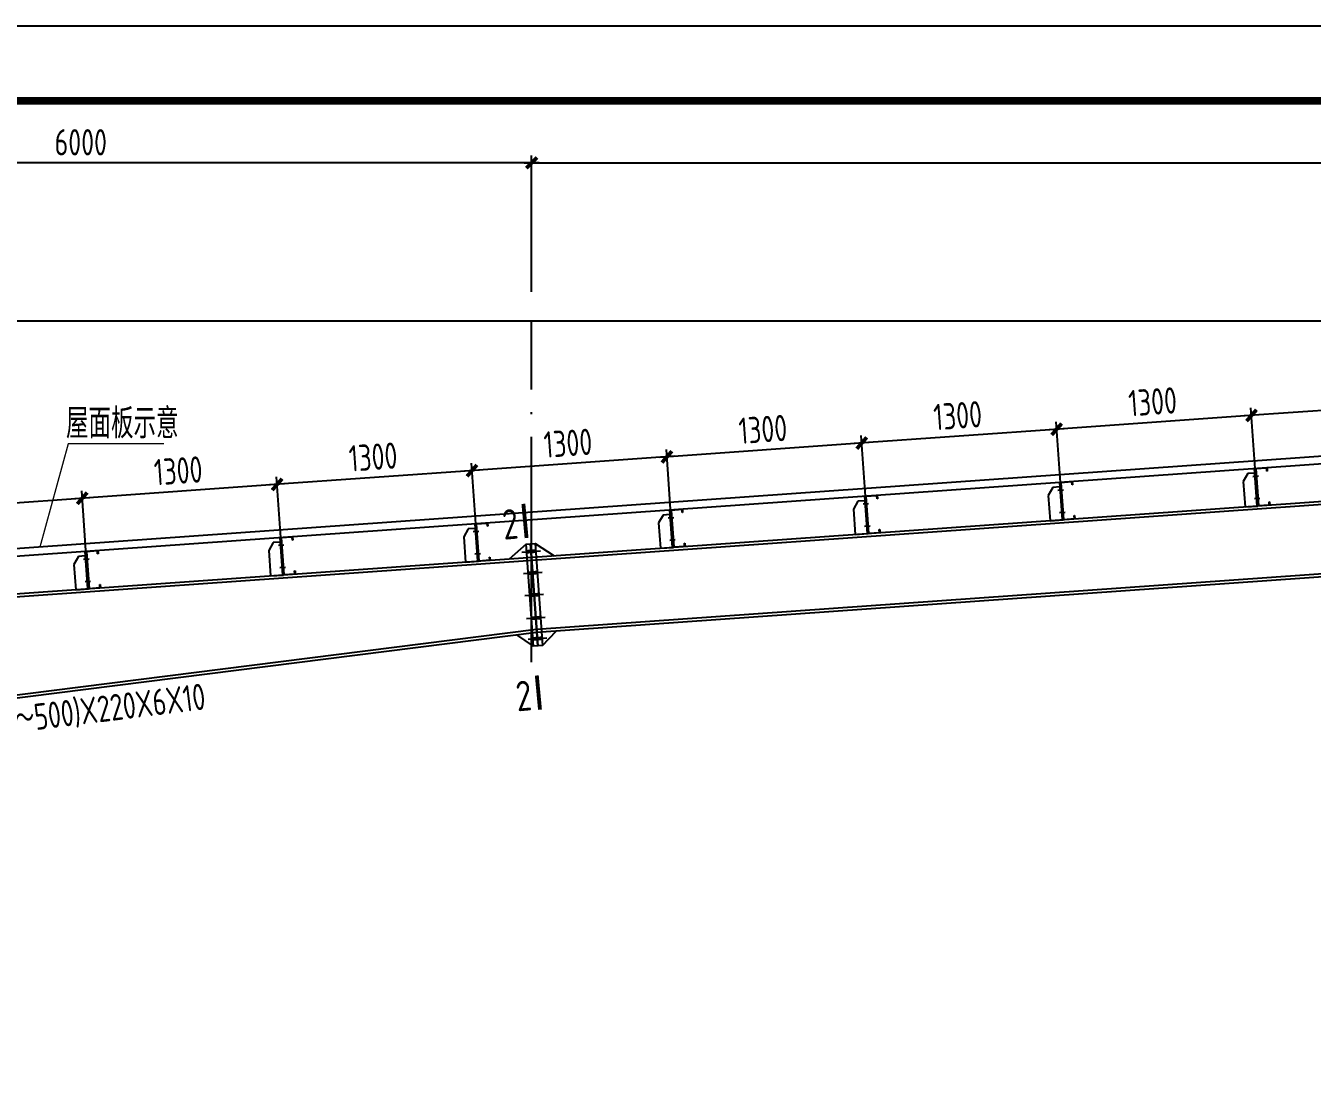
# Model space of a CAD drawing. Extents: x -2746917 to -971774, y -3334247 to -3250358.
# Drawn here: x -1076894 to -1059773, y -3288161 to -3274173 of the extents above; entities that cross this region are included whole.
import ezdxf

# ---------------------------------------------------------------- set-up
doc = ezdxf.new("R2010")
doc.units = 0
doc.header["$LTSCALE"] = 1000
doc.header["$MEASUREMENT"] = 0
doc.header["$PDMODE"] = 35
doc.linetypes.add('DOTE', pattern=[2.42, 2, -0.2, 0.02, -0.2])
doc.layers.get('0').update_dxf_attribs({"linetype": 'CONTINUOUS'})
doc.layers.get('Defpoints').update_dxf_attribs({"linetype": 'CONTINUOUS'})
for name, color, linetype in [('10', 7, 'CONTINUOUS'), ('AXIS', 253, 'DOTE'), ('BEAM_CON', 4, 'CONTINUOUS'), ('COLU', 7, 'CONTINUOUS'), ('DIM', 3, 'CONTINUOUS'), ('PUB_TITLE', 4, 'CONTINUOUS'), ('REIN', 1, 'CONTINUOUS'), ('TEXT', 7, 'CONTINUOUS'), ('檩托', 151, 'CONTINUOUS')]:
    doc.layers.add(name, color=color, linetype=linetype)
doc.layers.add('yichutu', color=7, linetype='CONTINUOUS', true_color=0xffffff, plot=False)
doc.styles.add('TSSD_Dimension', font='tssdeng.shx', dxfattribs={"width": 0.75, "bigfont": 'Hztxt.shx'})
doc.styles.add('TSSD_Norm', font='tssdeng.shx', dxfattribs={"width": 0.75, "bigfont": 'hztxt.shx'})
doc.styles.add('TSSD_Rein', font='Tssdeng.shx', dxfattribs={"width": 0.75, "bigfont": 'hztxt.shx'})
doc.dimstyles.new('TSSD_50_100', dxfattribs={"dimtxt": 350, "dimasz": 100, "dimexe": 100, "dimexo": 250, "dimgap": 100, "dimtad": 1, "dimdec": 0, "dimlfac": 0.5, "dimzin": 0, "dimdsep": 46, "dimtxsty": 'TSSD_Dimension', "dimblk": 'ARCHTICK', "dimcen": 0, "dimdle": 100, "dimclrt": 7, "dimadec": 0, "dimazin": 0, "dimtfac": 1, "dimtdec": 0, "dimtix": 1, "dimtmove": 2, "dimatfit": 3, "dimfxl": 1, "dimtolj": 1, "dimtzin": 0, "dimarcsym": 0})

# ---------------------------------------------------------------- blocks, each defined once
blk = doc.blocks.new('_ArchTick')
at = {"color": 0, "const_width": 0.5}
blk.add_lwpolyline([(-0.71, -0.71), (0.71, 0.71)], dxfattribs=at)
blk = doc.blocks.new('*D32')
at = {"layer": 'Defpoints', "color": 0, "ltscale": 1.5}
for p in [(-1082161, -3276000), (-1082161, -3277965), (-1070161, -3277965)]:
    blk.add_point(p, dxfattribs=at)
at = {"layer": 'DIM', "color": 0, "lineweight": -2, "ltscale": 1.5}
for p, q in [((-1082161, -3277715), (-1082161, -3275900)), ((-1070161, -3277715), (-1070161, -3275900)), ((-1070061, -3276000), (-1082261, -3276000))]:
    blk.add_line(p, q, dxfattribs=at)
at = {"layer": 'DIM', "color": 0, "lineweight": -2, "ltscale": 1.5, "xscale": 100, "yscale": 100, "zscale": 100, "rotation": 180}
blk.add_blockref('_ArchTick', (-1082161, -3276000), dxfattribs=at)
at = {"layer": 'DIM', "color": 0, "lineweight": -2, "ltscale": 1.5, "xscale": 100, "yscale": 100, "zscale": 100}
blk.add_blockref('_ArchTick', (-1070161, -3276000), dxfattribs=at)
at = {"layer": 'DIM', "color": 7, "ltscale": 1.5, "insert": (-1076161, -3275725), "char_height": 350, "attachment_point": 5, "style": 'TSSD_Dimension'}
blk.add_mtext('\\A1;6000', dxfattribs=at)
blk = doc.blocks.new('*D35')
at = {"layer": 'Defpoints', "color": 0, "ltscale": 1.5}
for p in [(-1046161, -3276000), (-1070161, -3277965), (-1046161, -3277965)]:
    blk.add_point(p, dxfattribs=at)
at = {"layer": 'DIM', "color": 0, "lineweight": -2, "ltscale": 1.5}
for p, q in [((-1070161, -3277715), (-1070161, -3275900)), ((-1046161, -3277715), (-1046161, -3275900)), ((-1070261, -3276000), (-1046061, -3276000))]:
    blk.add_line(p, q, dxfattribs=at)
at = {"layer": 'DIM', "color": 0, "lineweight": -2, "ltscale": 1.5, "xscale": 100, "yscale": 100, "zscale": 100, "rotation": 180}
blk.add_blockref('_ArchTick', (-1070161, -3276000), dxfattribs=at)
at = {"layer": 'DIM', "color": 0, "lineweight": -2, "ltscale": 1.5, "xscale": 100, "yscale": 100, "zscale": 100}
blk.add_blockref('_ArchTick', (-1046161, -3276000), dxfattribs=at)
at = {"layer": 'DIM', "color": 7, "ltscale": 1.5, "insert": (-1058161, -3275725), "char_height": 350, "attachment_point": 5, "style": 'TSSD_Dimension'}
blk.add_mtext('\\A1;12000', dxfattribs=at)
blk = doc.blocks.new('A$C491C4D06')
at = {"layer": '檩托'}
for p, q in [((-59.7, 273.2), (-66.4, 272.5)), ((-66.4, 272.5), (-63.4, 242.4)), ((-59.7, 273.2), (18.5, 281)), ((-34.8, 24.4), (-59.7, 273.2)), ((-34.8, 24.4), (-59.7, 273.2)), ((16, 278), (-56.7, 270.7)), ((-56.7, 270.7), (-32.3, 27.5)), ((17.9, 258.4), (16, 278)), ((20.7, 258.7), (17.9, 258.4)), ((18.5, 281), (20.7, 258.7)), ((-109.1, 237.8), (-137.6, 184.3)), ((-137.6, 184.3), (-120.7, 15.8)), ((-63.4, 242.4), (-109.1, 237.8)), ((-74.9, 220.9), (-37.7, 224.6)), ((-63.4, 242.4), (-41.5, 23.8)), ((-120.7, 15.8), (-34.8, 24.4)), ((-60, 72.7), (-22.9, 76.4)), ((43.4, 32.3), (-34.8, 24.4)), ((-32.3, 27.5), (40.4, 34.8)), ((38.4, 54.4), (41.2, 54.6)), ((40.4, 34.8), (38.4, 54.4)), ((41.2, 54.6), (43.4, 32.3))]:
    blk.add_line(p, q, dxfattribs=at)
at = {"layer": '檩托', "const_width": 10, "elevation": 396.5}
blk.add_lwpolyline([(-61.4, 222.2), (-51.9, 223.2)], dxfattribs=at)
at = {"layer": '檩托', "const_width": 10}
blk.add_lwpolyline([(-46.5, 74.1), (-37, 75)], dxfattribs=at)
blk = doc.blocks.new('*D47')
at = {"layer": 'Defpoints', "color": 0, "ltscale": 1.5}
for p in [(-1060581, -3279362), (-1057902, -3280385), (-1060495, -3280569)]:
    blk.add_point(p, dxfattribs=at)
at = {"layer": 'DIM', "color": 0, "lineweight": -2, "ltscale": 1.5}
for p, q in [((-1057888, -3279171), (-1060681, -3279369)), ((-1057920, -3280136), (-1057994, -3279079)), ((-1060513, -3280319), (-1060588, -3279262))]:
    blk.add_line(p, q, dxfattribs=at)
at = {"layer": 'DIM', "color": 0, "lineweight": -2, "ltscale": 1.5, "xscale": 100, "yscale": 100, "zscale": 100}
for p, rotation in [((-1057987, -3279178), 4.053197098453172), ((-1060581, -3279362), 184.0531970984532)]:
    blk.add_blockref('_ArchTick', p, dxfattribs=dict(at, rotation=rotation))
at = {"layer": 'DIM', "color": 7, "ltscale": 1.5, "insert": (-1059304, -3278996), "char_height": 350, "attachment_point": 5, "rotation": 4.0532, "style": 'TSSD_Dimension'}
blk.add_mtext('\\A1;1300', dxfattribs=at)
blk = doc.blocks.new('*D48')
at = {"layer": 'Defpoints', "color": 0, "ltscale": 1.5}
for p in [(-1063174, -3279546), (-1060495, -3280569), (-1063089, -3280753)]:
    blk.add_point(p, dxfattribs=at)
at = {"layer": 'DIM', "color": 0, "lineweight": -2, "ltscale": 1.5}
for p, q in [((-1060481, -3279355), (-1063274, -3279553)), ((-1060513, -3280319), (-1060588, -3279262)), ((-1063107, -3280503), (-1063181, -3279446))]:
    blk.add_line(p, q, dxfattribs=at)
at = {"layer": 'DIM', "color": 0, "lineweight": -2, "ltscale": 1.5, "xscale": 100, "yscale": 100, "zscale": 100}
for p, rotation in [((-1060581, -3279362), 4.053197098453172), ((-1063174, -3279546), 184.0531970984532)]:
    blk.add_blockref('_ArchTick', p, dxfattribs=dict(at, rotation=rotation))
at = {"layer": 'DIM', "color": 7, "ltscale": 1.5, "insert": (-1061897, -3279180), "char_height": 350, "attachment_point": 5, "rotation": 4.0532, "style": 'TSSD_Dimension'}
blk.add_mtext('\\A1;1300', dxfattribs=at)
blk = doc.blocks.new('*D49')
at = {"layer": 'Defpoints', "color": 0, "ltscale": 1.5}
for p in [(-1065768, -3279730), (-1063089, -3280753), (-1065682, -3280936)]:
    blk.add_point(p, dxfattribs=at)
at = {"layer": 'DIM', "color": 0, "lineweight": -2, "ltscale": 1.5}
for p, q in [((-1063075, -3279539), (-1065868, -3279737)), ((-1063107, -3280503), (-1063181, -3279446)), ((-1065700, -3280687), (-1065775, -3279630))]:
    blk.add_line(p, q, dxfattribs=at)
at = {"layer": 'DIM', "color": 0, "lineweight": -2, "ltscale": 1.5, "xscale": 100, "yscale": 100, "zscale": 100}
for p, rotation in [((-1063174, -3279546), 4.053197098453172), ((-1065768, -3279730), 184.0531970984532)]:
    blk.add_blockref('_ArchTick', p, dxfattribs=dict(at, rotation=rotation))
at = {"layer": 'DIM', "color": 7, "ltscale": 1.5, "insert": (-1064491, -3279364), "char_height": 350, "attachment_point": 5, "rotation": 4.0532, "style": 'TSSD_Dimension'}
blk.add_mtext('\\A1;1300', dxfattribs=at)
blk = doc.blocks.new('*D50')
at = {"layer": 'Defpoints', "color": 0, "ltscale": 1.5}
for p in [(-1068361, -3279914), (-1065682, -3280936), (-1068276, -3281120)]:
    blk.add_point(p, dxfattribs=at)
at = {"layer": 'DIM', "color": 0, "lineweight": -2, "ltscale": 1.5}
for p, q in [((-1065668, -3279723), (-1068461, -3279921)), ((-1065700, -3280687), (-1065775, -3279630)), ((-1068294, -3280871), (-1068368, -3279814))]:
    blk.add_line(p, q, dxfattribs=at)
at = {"layer": 'DIM', "color": 0, "lineweight": -2, "ltscale": 1.5, "xscale": 100, "yscale": 100, "zscale": 100}
for p, rotation in [((-1065768, -3279730), 4.053197098453172), ((-1068361, -3279914), 184.0531970984532)]:
    blk.add_blockref('_ArchTick', p, dxfattribs=dict(at, rotation=rotation))
at = {"layer": 'DIM', "color": 7, "ltscale": 1.5, "insert": (-1067084, -3279547), "char_height": 350, "attachment_point": 5, "rotation": 4.0532, "style": 'TSSD_Dimension'}
blk.add_mtext('\\A1;1300', dxfattribs=at)
blk = doc.blocks.new('*D51')
at = {"layer": 'Defpoints', "color": 0, "ltscale": 1.5}
for p in [(-1070955, -3280097), (-1068276, -3281120), (-1070869, -3281304)]:
    blk.add_point(p, dxfattribs=at)
at = {"layer": 'DIM', "color": 0, "lineweight": -2, "ltscale": 1.5}
for p, q in [((-1068262, -3279906), (-1071055, -3280104)), ((-1068294, -3280871), (-1068368, -3279814)), ((-1070887, -3281055), (-1070962, -3279998))]:
    blk.add_line(p, q, dxfattribs=at)
at = {"layer": 'DIM', "color": 0, "lineweight": -2, "ltscale": 1.5, "xscale": 100, "yscale": 100, "zscale": 100}
for p, rotation in [((-1068361, -3279914), 4.053197098453172), ((-1070955, -3280097), 184.0531970984532)]:
    blk.add_blockref('_ArchTick', p, dxfattribs=dict(at, rotation=rotation))
at = {"layer": 'DIM', "color": 7, "ltscale": 1.5, "insert": (-1069678, -3279731), "char_height": 350, "attachment_point": 5, "rotation": 4.0532, "style": 'TSSD_Dimension'}
blk.add_mtext('\\A1;1300', dxfattribs=at)
blk = doc.blocks.new('*D52')
at = {"layer": 'Defpoints', "color": 0, "ltscale": 1.5}
for p in [(-1073548, -3280281), (-1070869, -3281304), (-1073463, -3281488)]:
    blk.add_point(p, dxfattribs=at)
at = {"layer": 'DIM', "color": 0, "lineweight": -2, "ltscale": 1.5}
for p, q in [((-1070887, -3281055), (-1070962, -3279998)), ((-1070855, -3280090), (-1073648, -3280288)), ((-1073481, -3281238), (-1073555, -3280181))]:
    blk.add_line(p, q, dxfattribs=at)
at = {"layer": 'DIM', "color": 0, "lineweight": -2, "ltscale": 1.5, "xscale": 100, "yscale": 100, "zscale": 100}
for p, rotation in [((-1070955, -3280097), 4.053197098453172), ((-1073548, -3280281), 184.0531970984532)]:
    blk.add_blockref('_ArchTick', p, dxfattribs=dict(at, rotation=rotation))
at = {"layer": 'DIM', "color": 7, "ltscale": 1.5, "insert": (-1072271, -3279915), "char_height": 350, "attachment_point": 5, "rotation": 4.0532, "style": 'TSSD_Dimension'}
blk.add_mtext('\\A1;1300', dxfattribs=at)
blk = doc.blocks.new('*D53')
at = {"layer": 'Defpoints', "color": 0, "ltscale": 1.5}
for p in [(-1076142, -3280465), (-1073463, -3281488), (-1076056, -3281671)]:
    blk.add_point(p, dxfattribs=at)
at = {"layer": 'DIM', "color": 0, "lineweight": -2, "ltscale": 1.5}
for p, q in [((-1073481, -3281238), (-1073555, -3280181)), ((-1073449, -3280274), (-1076242, -3280472)), ((-1076074, -3281422), (-1076149, -3280365))]:
    blk.add_line(p, q, dxfattribs=at)
at = {"layer": 'DIM', "color": 0, "lineweight": -2, "ltscale": 1.5, "xscale": 100, "yscale": 100, "zscale": 100}
for p, rotation in [((-1073548, -3280281), 4.053197098453172), ((-1076142, -3280465), 184.0531970984532)]:
    blk.add_blockref('_ArchTick', p, dxfattribs=dict(at, rotation=rotation))
at = {"layer": 'DIM', "color": 7, "ltscale": 1.5, "insert": (-1074865, -3280099), "char_height": 350, "attachment_point": 5, "rotation": 4.0532, "style": 'TSSD_Dimension'}
blk.add_mtext('\\A1;1300', dxfattribs=at)
blk = doc.blocks.new('*D54')
at = {"layer": 'Defpoints', "color": 0, "ltscale": 1.5}
for p in [(-1078536, -3280634), (-1076056, -3281671), (-1078450, -3281841)]:
    blk.add_point(p, dxfattribs=at)
at = {"layer": 'DIM', "color": 0, "lineweight": -2, "ltscale": 1.5}
for p, q in [((-1076074, -3281422), (-1076149, -3280365)), ((-1076042, -3280458), (-1078636, -3280642)), ((-1078468, -3281592), (-1078543, -3280535))]:
    blk.add_line(p, q, dxfattribs=at)
at = {"layer": 'DIM', "color": 0, "lineweight": -2, "ltscale": 1.5, "xscale": 100, "yscale": 100, "zscale": 100}
for p, rotation in [((-1076142, -3280465), 4.053197098453172), ((-1078536, -3280634), 184.0531970984532)]:
    blk.add_blockref('_ArchTick', p, dxfattribs=dict(at, rotation=rotation))
at = {"layer": 'DIM', "color": 7, "ltscale": 1.5, "insert": (-1077358, -3280275), "char_height": 350, "attachment_point": 5, "rotation": 4.0532, "style": 'TSSD_Dimension'}
blk.add_mtext('\\A1;1200', dxfattribs=at)
blk = doc.blocks.new('yct-1189-420-118900-42000-100-2008.0')
at = {"layer": 'yichutu', "color": 7, "true_color": 0xffffff}
blk.add_lwpolyline([(0, 0), (0, 42000), (118900, 42000), (118900, 0)], close=True, dxfattribs=at)
blk = doc.blocks.new('A$C3E121A49')
at = {"layer": 'PUB_TITLE'}
blk.add_lwpolyline([(-114817, -12301), (-114817, 29699), (4083, 29699), (4083, -12301)], close=True, dxfattribs=at)
at = {"layer": 'PUB_TITLE', "const_width": 100}
blk.add_lwpolyline([(3083, -11301), (3083, 28699), (-114103, 28699), (-114103, -11301), (3083, -11301)], dxfattribs=at)

msp = doc.modelspace()

# ---------------------------------------------------------------- linework, layer by layer
at = {"layer": '10', "color": 6, "const_width": 51.43}
for points in [[(-1070228.73, -3280994.07), (-1070271.11, -3280538.9)], [(-1070050.06, -3283279.67), (-1070092.44, -3282824.49)]]:
    msp.add_lwpolyline(points, dxfattribs=at)
at = {"layer": 'AXIS', "ltscale": 1.5}
msp.add_line((-1070161.42, -3282646.35), (-1070161.42, -3278102.8), dxfattribs=at)
at = {"layer": 'BEAM_CON', "ltscale": 1.5}
for p, q in [((-1082621.42, -3278102.8, -3.33), (-985701.42, -3278102.8, -3.33)), ((-1034161.42, -3278702.8), (-1082161.42, -3282102.8)), ((-1034158.59, -3278742.7), (-1082158.59, -3282142.7)), ((-1046093.59, -3280510.4), (-1070093.59, -3282210.4)), ((-1046090.76, -3280550.3), (-1070090.76, -3282250.3)), ((-1070233.99, -3281077.49), (-1070462.24, -3281274.11)), ((-1070114.29, -3281069.01), (-1069860.59, -3281231.5)), ((-1070290.8, -3281182.03), (-1070043.3, -3281164.5)), ((-1070270.62, -3281467), (-1070023.12, -3281449.47)), ((-1070249.84, -3281760.32), (-1070002.34, -3281742.79)), ((-1070228.11, -3282067.09), (-1069980.61, -3282049.56)), ((-1070095.78, -3282210.62), (-1080786.44, -3283563.12)), ((-1070090.76, -3282250.3), (-1080781.42, -3283602.8)), ((-1070137.89, -3282434.09), (-1070357.68, -3282284.07)), ((-1070018.19, -3282425.62), (-1069836.93, -3282232.32)), ((-1070208.64, -3282341.88), (-1069961.15, -3282324.35))]:
    msp.add_line(p, q, dxfattribs=at)
at = {"layer": 'BEAM_CON', "color": 8, "ltscale": 1.5}
for p, q in [((-1034203.83, -3278104.3), (-1081256.63, -3281437.21)), ((-1034196.76, -3278204.05), (-1081256.63, -3281537.46))]:
    msp.add_line(p, q, dxfattribs=at)
at = {"layer": 'BEAM_CON', "ltscale": 1.5}
for points in [[(-1070137.89, -3282434.09), (-1070233.99, -3281077.49), (-1070174.14, -3281073.25), (-1070078.04, -3282429.85), (-1070137.89, -3282434.09)], [(-1070078.04, -3282429.85), (-1070174.14, -3281073.25), (-1070114.29, -3281069.01), (-1070018.19, -3282425.62), (-1070078.04, -3282429.85)]]:
    msp.add_lwpolyline(points, dxfattribs=at)
at = {"layer": 'REIN', "color": 4, "const_width": 50}
for points in [[(-1070226.9, -3281177.5), (-1070107.2, -3281169.02)], [(-1070206.72, -3281462.47), (-1070087.02, -3281453.99)], [(-1070185.94, -3281755.79), (-1070066.24, -3281747.32)], [(-1070164.21, -3282062.56), (-1070044.51, -3282054.09)], [(-1070144.75, -3282337.36), (-1070025.05, -3282328.88)]]:
    msp.add_lwpolyline(points, dxfattribs=at)
at = {"layer": 'TEXT', "lineweight": 5}
for p, q in [((-1076330.26, -3279739.09, 1.33), (-1076707.24, -3281114.96, 0.33)), ((-1075054.77, -3279739.09, 1.33), (-1076330.26, -3279739.09, 1.33))]:
    msp.add_line(p, q, dxfattribs=at)

# ---------------------------------------------------------------- block references
at = {"ltscale": 1.5}
msp.add_blockref('A$C3E121A49', (-975857.62, -3303872.21), dxfattribs=at)
at = {"layer": 'COLU', "xscale": 2.000000000011448, "yscale": 2, "zscale": 2, "rotation": 358.3274362581344}
for p in [(-1060427.31, -3280619.02), (-1063020.81, -3280802.73), (-1065614.32, -3280986.43), (-1068207.82, -3281170.14), (-1070801.32, -3281353.85), (-1073394.82, -3281537.55), (-1075988.32, -3281721.26)]:
    msp.add_blockref('A$C491C4D06', p, dxfattribs=at)
at = {"layer": 'yichutu'}
msp.add_blockref('yct-1189-420-118900-42000-100-2008.0', (-1090674.35, -3316173.05), dxfattribs=at)

# ---------------------------------------------------------------- texts
at = {"layer": '10', "color": 6, "style": 'TSSD_Rein', "width": 0.8}
for p in [(-1070531.47, -3281018.4), (-1070352.8, -3283303.99)]:
    msp.add_text('2', height=400, rotation=5.250826, dxfattribs=at).set_placement(p)
at = {"layer": 'TEXT', "lineweight": 5, "style": 'TSSD_Norm', "width": 0.75}
msp.add_text('屋面板示意', height=400, dxfattribs=at).set_placement((-1076358.58, -3279668.33, 1.33))
at = {"layer": 'TEXT', "ltscale": 1.5, "style": 'TSSD_Norm', "width": 0.75}
msp.add_text('H(750～500)X220X6X10', height=350, rotation=7, dxfattribs=at).set_placement((-1077851.07, -3283687.34))

# ---------------------------------------------------------------- dimensions: what is measured, and where the dimension line sits
at = {"layer": 'DIM', "ltscale": 1.5}
for base, p2, picture, middle in [((-1082161.42, -3275999.96), (-1082161.42, -3277964.57), '*D32', (-1076161.42, -3275724.96)), ((-1046161.42, -3275999.96), (-1046161.42, -3277964.57), '*D35', (-1058161.42, -3275724.96))]:
    dim = msp.add_linear_dim(base=base, p1=(-1070161.42, -3277964.57), p2=p2, dimstyle='TSSD_50_100', dxfattribs=at)
    dim.commit()
    dim.dimension.update_dxf_attribs({"geometry": picture, "text_midpoint": middle})
for base, p1, p2, picture, middle in [((-1060580.89, -3279362.19), (-1057901.89, -3280385.05), (-1060495.39, -3280568.83), '*D47', (-1059303.58, -3278995.99)), ((-1063174.39, -3279545.97), (-1060495.39, -3280568.83), (-1063088.89, -3280752.6), '*D48', (-1061897.08, -3279179.77)), ((-1065767.88, -3279729.74), (-1063088.89, -3280752.6), (-1065682.38, -3280936.38), '*D49', (-1064490.57, -3279363.54)), ((-1068361.38, -3279913.52), (-1065682.38, -3280936.38), (-1068275.88, -3281120.15), '*D50', (-1067084.07, -3279547.32)), ((-1070954.88, -3280097.29), (-1068275.88, -3281120.15), (-1070869.38, -3281303.93), '*D51', (-1069677.57, -3279731.09)), ((-1073548.38, -3280281.07), (-1070869.38, -3281303.93), (-1073462.87, -3281487.7), '*D52', (-1072271.06, -3279914.87)), ((-1076141.87, -3280464.84), (-1073462.87, -3281487.7), (-1076056.37, -3281671.48), '*D53', (-1074864.56, -3280098.64)), ((-1078535.87, -3280634.48), (-1076056.37, -3281671.48), (-1078450.37, -3281841.11), '*D54', (-1077358.31, -3280275.35))]:
    dim = msp.add_linear_dim(base=base, p1=p1, p2=p2, angle=4.053197, dimstyle='TSSD_50_100', dxfattribs=at)
    dim.commit()
    dim.dimension.update_dxf_attribs({"geometry": picture, "text_midpoint": middle})

doc.saveas('drawing.dxf')
